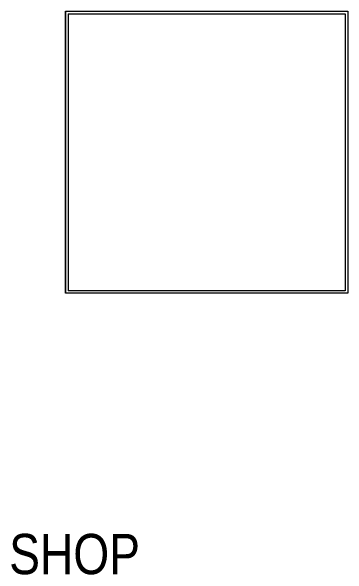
# Model space of a CAD drawing. Extents: x -1281 to 23780, y 0 to 7214.
# Drawn here: x 1432.7 to 1516.2, y 877.8 to 1017.8 of the extents above; entities that cross this region are included whole.
import ezdxf

# ---------------------------------------------------------------- set-up
doc = ezdxf.new("R2010")
doc.units = 0
doc.header["$LTSCALE"] = 25
doc.header["$MEASUREMENT"] = 0
doc.layers.get('0').update_dxf_attribs({"color": 9, "lineweight": 9})
for name, color, linetype, lineweight in [('05', 9, 'Continuous', 9), ('21', 9, 'Continuous', 9), ('40', 9, 'Continuous', 9)]:
    doc.layers.add(name, color=color, linetype=linetype, lineweight=lineweight)
doc.styles.add('MuuM_TEXT-STANDART', font='ARIALN.TTF')

# ---------------------------------------------------------------- blocks, each defined once
blk = doc.blocks.new('Group-174-1')
for p, q in [((384790.8625, 69153.5038), (384790.1625, 69153.5038)), ((384790.1625, 69152.8038), (384790.1625, 69153.5038)), ((384790.8565, 69153.4978), (384790.1685, 69153.4978)), ((384790.1685, 69152.8098), (384790.1685, 69153.4978)), ((384790.8565, 69152.8098), (384790.8565, 69153.4978)), ((384790.8625, 69152.8038), (384790.8625, 69153.5038)), ((384790.1685, 69152.8098), (384790.8565, 69152.8098)), ((384790.1625, 69152.8038), (384790.8625, 69152.8038))]:
    blk.add_line(p, q)
at = {"layer": '40'}
blk.add_lwpolyline([(384790.1625, 69152.8038), (384790.8625, 69152.8038), (384790.8625, 69153.5038), (384790.1625, 69153.5038)], close=True, dxfattribs=at)

msp = doc.modelspace()

# ---------------------------------------------------------------- block references
at = {"layer": '05', "color": 7, "xscale": -100, "yscale": 100, "zscale": 100, "rotation": 180}
msp.add_blockref('Group-174-1', (-38477570.05, 6916298.15), dxfattribs=at)

# ---------------------------------------------------------------- texts
at = {"layer": '21', "style": 'MuuM_TEXT-STANDART'}
msp.add_text('SHOP', height=10, dxfattribs=at).set_placement((1432.19, 877.97))

doc.saveas('drawing.dxf')
